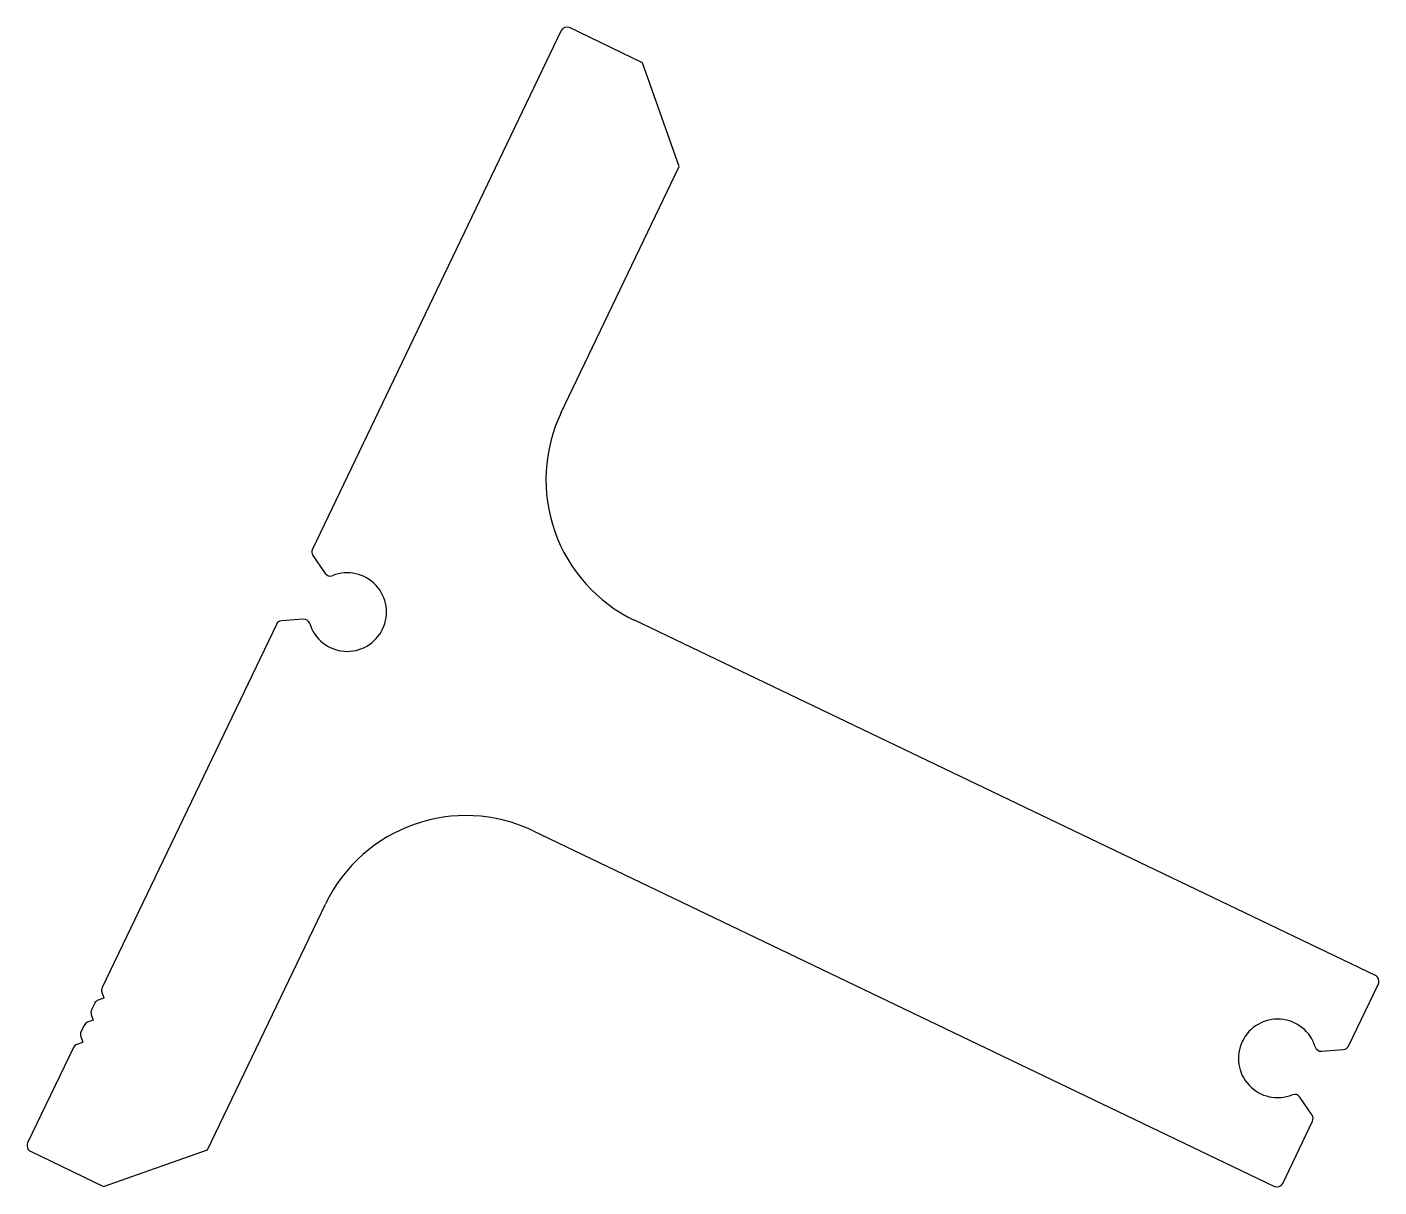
# Model space of a CAD drawing. Extents: x -25.2 to 29.9, y 1.5 to 48.8.
import ezdxf

# ---------------------------------------------------------------- set-up
doc = ezdxf.new("R2010")
doc.units = 0
doc.layers.get('0').update_dxf_attribs({"linetype": 'CONTINUOUS'})

msp = doc.modelspace()

# ---------------------------------------------------------------- linework, layer by layer
at = {"color": 7}
for p, q in [((-3.4, 48.651), (-13.539, 27.511)), ((-0.083, 47.343), (-3.061, 48.771)), ((1.406, 43.107), (-0.083, 47.343)), ((-3.399, 33.087), (1.406, 43.107)), ((-13.52, 27.257), (-13.019, 26.524)), ((-15.009, 24.446), (-22.111, 9.639)), ((-13.914, 24.658), (-14.799, 24.59)), ((29.788, 10.127), (-0.42, 24.616)), ((-4.539, 16.027), (25.668, 1.539)), ((-17.817, 3.028), (-13.011, 13.048)), ((-22.121, 9.448), (-22.041, 9.22)), ((28.692, 7.255), (29.907, 9.788)), ((-22.417, 9.002), (-22.543, 8.738)), ((-22.046, 9.21), (-22.274, 9.13)), ((-22.479, 8.308), (-22.707, 8.228)), ((-22.554, 8.547), (-22.474, 8.318)), ((-22.849, 8.1), (-22.976, 7.836)), ((-23.282, 7.199), (-25.149, 3.306)), ((-22.911, 7.407), (-23.139, 7.326)), ((-22.986, 7.645), (-22.906, 7.417)), ((27.597, 7.044), (28.482, 7.112)), ((27.203, 4.444), (26.701, 5.177)), ((26.007, 1.658), (27.222, 4.191)), ((-25.03, 2.967), (-22.053, 1.539)), ((-22.053, 1.539), (-17.817, 3.028))]:
    msp.add_line(p, q, dxfattribs=at)
for centre, radius, start, end in [((-3.17, 48.542), 0.254, 64.376, 154.376), ((2.326, 30.341), 6.35, 154.376, 244.376), ((-13.31, 27.401), 0.254, 154.376, 214.376), ((-12.121, 24.946), 1.6, 196.9847, 111.7673), ((-12.809, 26.668), 0.254, 214.376, 291.7673), ((-14.78, 24.337), 0.254, 94.376, 154.376), ((-13.895, 24.404), 0.254, 16.9847, 94.376), ((-7.285, 10.302), 6.35, 64.376, 154.376), ((29.678, 9.898), 0.254, 334.376, 64.376), ((-21.886, 9.531), 0.25, 154.376, 199.376), ((-22.191, 8.894), 0.25, 109.376, 154.376), ((-22.049, 9.217), 0.008, 289.376, 19.376), ((-22.318, 8.63), 0.25, 154.376, 199.376), ((-22.481, 8.316), 0.008, 289.376, 19.376), ((25.804, 6.755), 1.6, 16.9847, 291.7673), ((-22.75, 7.728), 0.25, 154.376, 199.376), ((-22.624, 7.992), 0.25, 109.376, 154.376), ((-23.056, 7.091), 0.25, 109.376, 154.376), ((-22.914, 7.414), 0.008, 289.376, 19.376), ((27.578, 7.297), 0.254, 196.9847, 274.376), ((28.463, 7.365), 0.254, 274.376, 334.376), ((26.492, 5.034), 0.254, 34.376, 111.7673), ((26.993, 4.301), 0.254, 334.376, 34.376), ((-24.92, 3.196), 0.254, 154.376, 244.376), ((25.778, 1.768), 0.254, 244.376, 334.376)]:
    msp.add_arc(centre, radius, start, end, dxfattribs=at)

doc.saveas('drawing.dxf')
